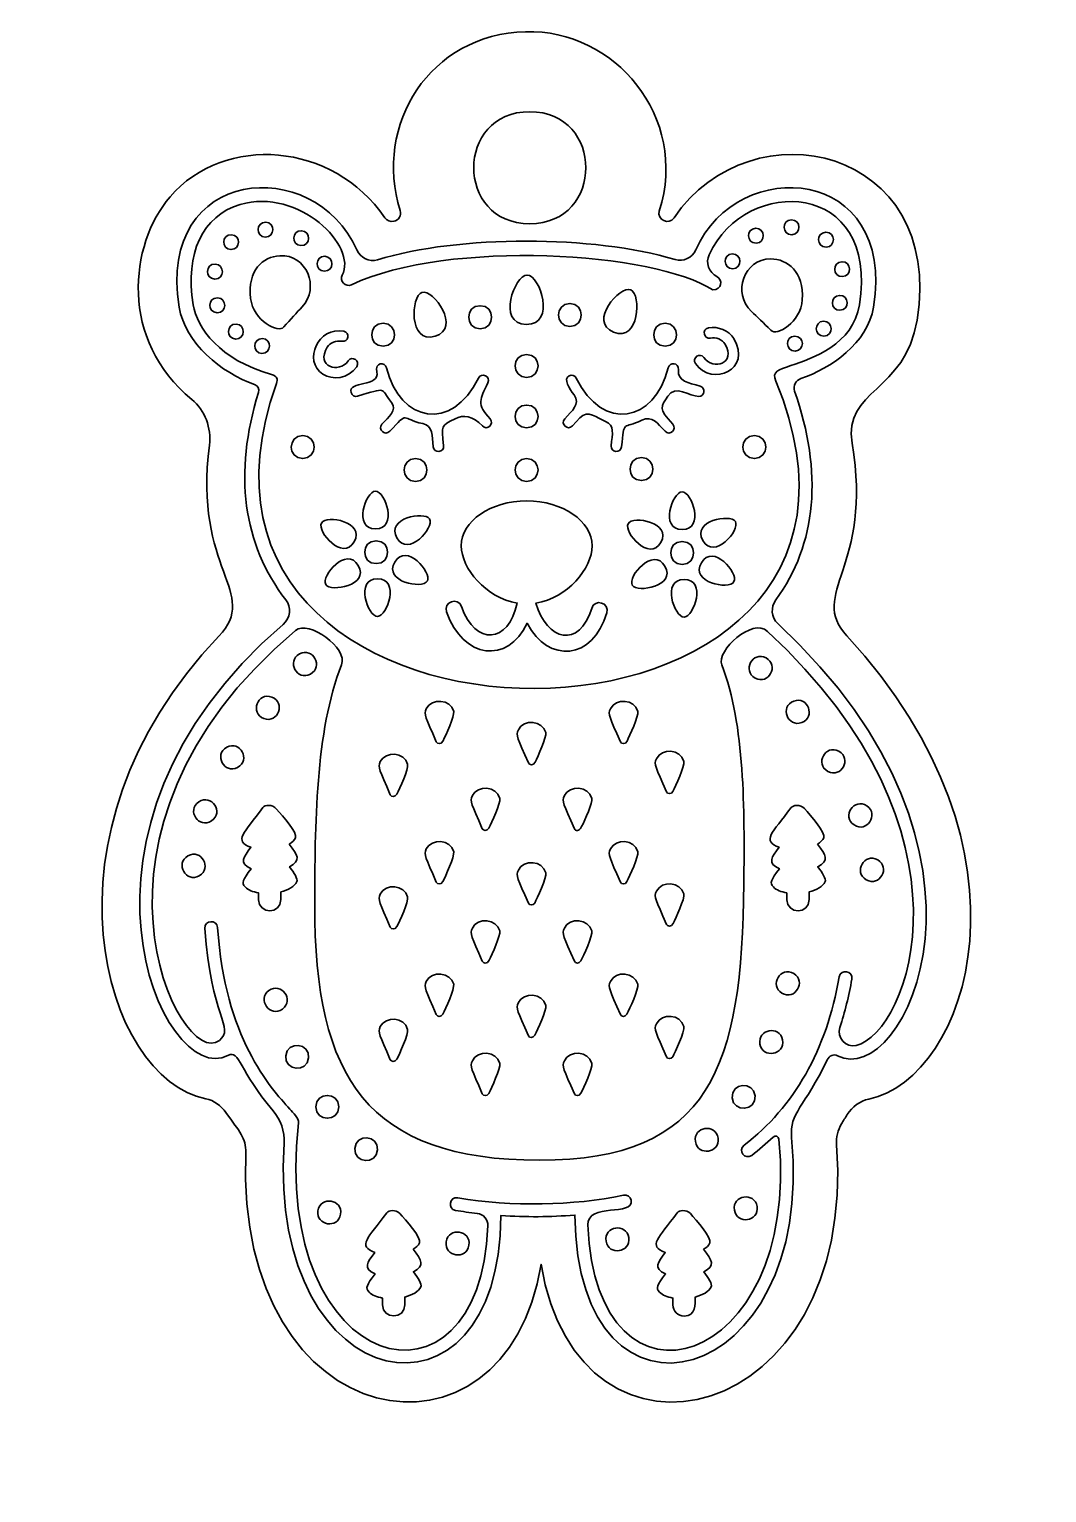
# Model space of a CAD drawing. Header units: inches. Extents: x 1.07 to 2.86, y -3.44 to -0.87.
import ezdxf

# ---------------------------------------------------------------- set-up
doc = ezdxf.new("R2010")
doc.units = ezdxf.units.IN
doc.header["$MEASUREMENT"] = 0
doc.layers.add('_U+0421_U+043B_U+043E_U+0439 1', color=7, linetype='Continuous')

# ---------------------------------------------------------------- blocks, each defined once
blk = doc.blocks.new('block 2')
at = {"layer": '_U+0421_U+043B_U+043E_U+0439 1', "color": 7, "lineweight": 35, "true_color": 0xffffff}
for points, knots in [([(2.4068, -1.2059), (2.3896, -1.2064), (2.3903, -1.2325), (2.4076, -1.232), (2.4249, -1.2315), (2.4241, -1.2054), (2.4068, -1.2059)], [0, 0, 0, 0, 1, 1, 1, 2, 2, 2, 2]), ([(1.4233, -1.232), (1.406, -1.2315), (1.4052, -1.2576), (1.4225, -1.2581), (1.4398, -1.2586), (1.4405, -1.2325), (1.4233, -1.232)], [0, 0, 0, 0, 1, 1, 1, 2, 2, 2, 2]), ([(1.4828, -1.2362), (1.5001, -1.2367), (1.5009, -1.2106), (1.4836, -1.2101), (1.4663, -1.2096), (1.4656, -1.2357), (1.4828, -1.2362)], [0, 0, 0, 0, 1, 1, 1, 2, 2, 2, 2]), ([(1.5455, -1.2511), (1.5628, -1.2516), (1.5635, -1.2255), (1.5463, -1.225), (1.529, -1.2245), (1.5282, -1.2506), (1.5455, -1.2511)], [0, 0, 0, 0, 1, 1, 1, 2, 2, 2, 2]), ([(2.3442, -1.2208), (2.3269, -1.2213), (2.3276, -1.2474), (2.3449, -1.2469), (2.3622, -1.2464), (2.3615, -1.2203), (2.3442, -1.2208)], [0, 0, 0, 0, 1, 1, 1, 2, 2, 2, 2]), ([(2.4679, -1.2539), (2.4852, -1.2534), (2.4845, -1.2273), (2.4672, -1.2278), (2.4499, -1.2283), (2.4506, -1.2544), (2.4679, -1.2539)], [0, 0, 0, 0, 1, 1, 1, 2, 2, 2, 2]), ([(1.3948, -1.2837), (1.3775, -1.2832), (1.3768, -1.3094), (1.3941, -1.3099), (1.4114, -1.3104), (1.4121, -1.2842), (1.3948, -1.2837)], [0, 0, 0, 0, 1, 1, 1, 2, 2, 2, 2]), ([(1.5866, -1.2961), (1.6039, -1.2966), (1.6046, -1.2705), (1.5873, -1.27), (1.57, -1.2695), (1.5693, -1.2956), (1.5866, -1.2961)], [0, 0, 0, 0, 1, 1, 1, 2, 2, 2, 2]), ([(2.3031, -1.2658), (2.2858, -1.2663), (2.2866, -1.2924), (2.3039, -1.2919), (2.3212, -1.2914), (2.3204, -1.2653), (2.3031, -1.2658)], [0, 0, 0, 0, 1, 1, 1, 2, 2, 2, 2]), ([(2.4964, -1.3057), (2.5137, -1.3052), (2.5129, -1.279), (2.4956, -1.2795), (2.4783, -1.28), (2.4791, -1.3062), (2.4964, -1.3057)], [0, 0, 0, 0, 1, 1, 1, 2, 2, 2, 2]), ([(1.9413, -1.3896), (1.994, -1.3907), (1.9654, -1.303), (1.9427, -1.3029), (1.9211, -1.3028), (1.8881, -1.3885), (1.9413, -1.3896)], [0, 0, 0, 0, 1, 1, 1, 2, 2, 2, 2]), ([(1.781, -1.4103), (1.8278, -1.3966), (1.778, -1.3272), (1.758, -1.3334), (1.7389, -1.3394), (1.7337, -1.4242), (1.781, -1.4103)], [0, 0, 0, 0, 1, 1, 1, 2, 2, 2, 2]), ([(2.0947, -1.4033), (2.1405, -1.4215), (2.1433, -1.3366), (2.1248, -1.3289), (2.1055, -1.3207), (2.0494, -1.3852), (2.0947, -1.4033)], [0, 0, 0, 0, 1, 1, 1, 2, 2, 2, 2]), ([(1.3989, -1.3429), (1.3816, -1.3424), (1.3809, -1.3685), (1.3982, -1.369), (1.4155, -1.3695), (1.4162, -1.3434), (1.3989, -1.3429)], [0, 0, 0, 0, 1, 1, 1, 2, 2, 2, 2]), ([(1.8602, -1.3971), (1.8868, -1.3971), (1.8869, -1.3567), (1.8602, -1.3567), (1.8336, -1.3567), (1.8335, -1.3971), (1.8602, -1.3971)], [0, 0, 0, 0, 1, 1, 1, 2, 2, 2, 2]), ([(2.0179, -1.3931), (2.0445, -1.3931), (2.0446, -1.3528), (2.0179, -1.3528), (1.9913, -1.3528), (1.9912, -1.3931), (2.0179, -1.3931)], [0, 0, 0, 0, 1, 1, 1, 2, 2, 2, 2]), ([(2.4922, -1.3648), (2.5095, -1.3643), (2.5088, -1.3382), (2.4915, -1.3387), (2.4742, -1.3392), (2.4749, -1.3653), (2.4922, -1.3648)], [0, 0, 0, 0, 1, 1, 1, 2, 2, 2, 2]), ([(1.6898, -1.4281), (1.7164, -1.4281), (1.7164, -1.3877), (1.6898, -1.3877), (1.6631, -1.3877), (1.6631, -1.4281), (1.6898, -1.4281)], [0, 0, 0, 0, 1, 1, 1, 2, 2, 2, 2]), ([(2.185, -1.4281), (2.2117, -1.4281), (2.2117, -1.3877), (2.185, -1.3877), (2.1584, -1.3877), (2.1584, -1.4281), (2.185, -1.4281)], [0, 0, 0, 0, 1, 1, 1, 2, 2, 2, 2]), ([(2.464, -1.4101), (2.4812, -1.4096), (2.4805, -1.3835), (2.4632, -1.384), (2.4459, -1.3845), (2.4467, -1.4106), (2.464, -1.4101)], [0, 0, 0, 0, 1, 1, 1, 2, 2, 2, 2]), ([(1.4317, -1.3891), (1.4144, -1.3886), (1.4137, -1.4148), (1.4309, -1.4153), (1.4482, -1.4158), (1.449, -1.3896), (1.4317, -1.3891)], [0, 0, 0, 0, 1, 1, 1, 2, 2, 2, 2]), ([(1.5839, -1.4768), (1.6007, -1.4877), (1.6282, -1.4859), (1.6434, -1.4639), (1.6503, -1.4541), (1.6354, -1.4437), (1.6285, -1.4535), (1.6124, -1.4767), (1.5708, -1.4638), (1.5916, -1.4295), (1.5961, -1.422), (1.6076, -1.4174), (1.6171, -1.4193), (1.6289, -1.4216), (1.6325, -1.4039), (1.6207, -1.4015), (1.5761, -1.3925), (1.5481, -1.4537), (1.5839, -1.4768)], [0, 0, 0, 0, 1, 1, 1, 2, 2, 2, 3, 3, 3, 4, 4, 4, 5, 5, 5, 6, 6, 6, 6]), ([(2.3057, -1.4145), (2.2972, -1.4005), (2.278, -1.3924), (2.261, -1.3958), (2.2492, -1.3983), (2.2529, -1.416), (2.2646, -1.4137), (2.2741, -1.4117), (2.2856, -1.4163), (2.2902, -1.4239), (2.311, -1.4583), (2.2693, -1.4711), (2.2532, -1.4479), (2.2463, -1.438), (2.2314, -1.4484), (2.2383, -1.4583), (2.2676, -1.5005), (2.3386, -1.4688), (2.3057, -1.4145)], [0, 0, 0, 0, 1, 1, 1, 2, 2, 2, 3, 3, 3, 4, 4, 4, 5, 5, 5, 6, 6, 6, 6]), ([(2.4135, -1.4364), (2.4308, -1.4359), (2.43, -1.4098), (2.4127, -1.4103), (2.3955, -1.4108), (2.3962, -1.4369), (2.4135, -1.4364)], [0, 0, 0, 0, 1, 1, 1, 2, 2, 2, 2]), ([(1.4777, -1.4145), (1.4604, -1.414), (1.4597, -1.4401), (1.4769, -1.4406), (1.4942, -1.4411), (1.495, -1.415), (1.4777, -1.4145)], [0, 0, 0, 0, 1, 1, 1, 2, 2, 2, 2]), ([(1.6449, -1.5157), (1.6979, -1.5003), (1.6843, -1.5003), (1.7044, -1.5268), (1.7149, -1.5406), (1.6998, -1.5519), (1.6878, -1.5649), (1.6796, -1.5738), (1.6932, -1.5863), (1.7014, -1.5774), (1.7352, -1.5409), (1.721, -1.5554), (1.7593, -1.5639), (1.7776, -1.5679), (1.7759, -1.5847), (1.7777, -1.6045), (1.7789, -1.6167), (1.7972, -1.6149), (1.7961, -1.6028), (1.7926, -1.565), (1.7907, -1.5689), (1.8161, -1.5554), (1.8304, -1.5478), (1.8474, -1.55), (1.8641, -1.568), (1.8723, -1.5769), (1.8859, -1.5644), (1.8776, -1.5555), (1.8539, -1.5298), (1.8594, -1.5215), (1.8738, -1.4921), (1.8791, -1.4811), (1.8625, -1.4731), (1.8572, -1.484), (1.8108, -1.5791), (1.7196, -1.562), (1.6958, -1.4658), (1.6931, -1.4551), (1.6744, -1.4558), (1.6786, -1.4732), (1.685, -1.5), (1.6273, -1.4882), (1.6334, -1.5094), (1.6349, -1.5144), (1.6401, -1.5171), (1.6449, -1.5157)], [0, 0, 0, 0, 1, 1, 1, 2, 2, 2, 3, 3, 3, 4, 4, 4, 5, 5, 5, 6, 6, 6, 7, 7, 7, 8, 8, 8, 9, 9, 9, 10, 10, 10, 11, 11, 11, 12, 12, 12, 13, 13, 13, 14, 14, 14, 15, 15, 15, 15]), ([(1.9419, -1.4423), (1.9152, -1.4423), (1.9152, -1.4826), (1.9419, -1.4826), (1.9685, -1.4826), (1.9685, -1.4423), (1.9419, -1.4423)], [0, 0, 0, 0, 1, 1, 1, 2, 2, 2, 2]), ([(2.0251, -1.5135), (2.0364, -1.5299), (2.0222, -1.5409), (2.0087, -1.5555), (2.0005, -1.5644), (2.014, -1.5769), (2.0223, -1.568), (2.0223, -1.568), (2.0353, -1.5539), (2.0353, -1.5539), (2.0498, -1.5382), (2.0647, -1.554), (2.0806, -1.5601), (2.097, -1.5664), (2.0922, -1.582), (2.0902, -1.6028), (2.0891, -1.6149), (2.1075, -1.6167), (2.1086, -1.6045), (2.1131, -1.5565), (2.1104, -1.574), (2.1444, -1.5579), (2.1627, -1.5492), (2.1714, -1.5627), (2.185, -1.5774), (2.1932, -1.5863), (2.2068, -1.5738), (2.1985, -1.5649), (2.1729, -1.5372), (2.1779, -1.5349), (2.1896, -1.5155), (2.2022, -1.4947), (2.2287, -1.5161), (2.2441, -1.5161), (2.2547, -1.5161), (2.2568, -1.501), (2.2466, -1.498), (2.226, -1.492), (2.2065, -1.4904), (2.2084, -1.4692), (2.2096, -1.4562), (2.1931, -1.4556), (2.1906, -1.4658), (2.1667, -1.5622), (2.0755, -1.5789), (2.0291, -1.484), (2.0269, -1.4794), (2.0213, -1.4776), (2.0168, -1.4798), (2.0051, -1.4855), (2.0174, -1.5024), (2.0251, -1.5135)], [0, 0, 0, 0, 1, 1, 1, 2, 2, 2, 3, 3, 3, 4, 4, 4, 5, 5, 5, 6, 6, 6, 7, 7, 7, 8, 8, 8, 9, 9, 9, 10, 10, 10, 11, 11, 11, 12, 12, 12, 13, 13, 13, 14, 14, 14, 15, 15, 15, 16, 16, 16, 17, 17, 17, 17]), ([(1.9419, -1.5715), (1.9685, -1.5715), (1.9685, -1.5312), (1.9419, -1.5312), (1.9152, -1.5312), (1.9152, -1.5715), (1.9419, -1.5715)], [0, 0, 0, 0, 1, 1, 1, 2, 2, 2, 2]), ([(1.5485, -1.5849), (1.5219, -1.5849), (1.5218, -1.6252), (1.5485, -1.6252), (1.5751, -1.6252), (1.5752, -1.5849), (1.5485, -1.5849)], [0, 0, 0, 0, 1, 1, 1, 2, 2, 2, 2]), ([(2.3418, -1.5849), (2.3151, -1.5849), (2.3151, -1.6252), (2.3418, -1.6252), (2.3684, -1.6252), (2.3684, -1.5849), (2.3418, -1.5849)], [0, 0, 0, 0, 1, 1, 1, 2, 2, 2, 2]), ([(1.7468, -1.6252), (1.7202, -1.6252), (1.7201, -1.6655), (1.7468, -1.6655), (1.7734, -1.6655), (1.7735, -1.6252), (1.7468, -1.6252)], [0, 0, 0, 0, 1, 1, 1, 2, 2, 2, 2]), ([(1.9419, -1.6655), (1.9685, -1.6655), (1.9685, -1.6252), (1.9419, -1.6252), (1.9152, -1.6252), (1.9152, -1.6655), (1.9419, -1.6655)], [0, 0, 0, 0, 1, 1, 1, 2, 2, 2, 2]), ([(2.1434, -1.6237), (2.1168, -1.6237), (2.1168, -1.664), (2.1434, -1.664), (2.1701, -1.664), (2.1701, -1.6237), (2.1434, -1.6237)], [0, 0, 0, 0, 1, 1, 1, 2, 2, 2, 2]), ([(1.6765, -1.7488), (1.7167, -1.7488), (1.6935, -1.6823), (1.6762, -1.6826), (1.6597, -1.6829), (1.6359, -1.7487), (1.6765, -1.7488)], [0, 0, 0, 0, 1, 1, 1, 2, 2, 2, 2]), ([(2.215, -1.75), (2.2553, -1.75), (2.2321, -1.6835), (2.2148, -1.6838), (2.1983, -1.684), (2.1744, -1.7499), (2.215, -1.75)], [0, 0, 0, 0, 1, 1, 1, 2, 2, 2, 2]), ([(1.7141, -1.7648), (1.7342, -1.7996), (1.7802, -1.7463), (1.7713, -1.7314), (1.7628, -1.7173), (1.6938, -1.7295), (1.7141, -1.7648)], [0, 0, 0, 0, 1, 1, 1, 2, 2, 2, 2]), ([(2.2513, -1.7694), (2.2714, -1.8042), (2.3174, -1.7509), (2.3085, -1.736), (2.3, -1.7219), (2.231, -1.7341), (2.2513, -1.7694)], [0, 0, 0, 0, 1, 1, 1, 2, 2, 2, 2]), ([(1.6389, -1.7714), (1.6591, -1.7366), (1.5899, -1.7234), (1.5814, -1.7385), (1.5734, -1.753), (1.6186, -1.8066), (1.6389, -1.7714)], [0, 0, 0, 0, 1, 1, 1, 2, 2, 2, 2]), ([(2.12, -1.7397), (2.112, -1.7541), (2.1571, -1.8078), (2.1775, -1.7726), (2.1976, -1.7378), (2.1284, -1.7246), (2.12, -1.7397)], [0, 0, 0, 0, 1, 1, 1, 2, 2, 2, 2]), ([(1.6775, -1.8099), (1.7042, -1.8099), (1.7042, -1.7696), (1.6775, -1.7696), (1.6509, -1.7696), (1.6508, -1.8099), (1.6775, -1.8099)], [0, 0, 0, 0, 1, 1, 1, 2, 2, 2, 2]), ([(1.7102, -1.8071), (1.6899, -1.8418), (1.759, -1.8553), (1.7675, -1.8402), (1.7756, -1.8258), (1.7307, -1.772), (1.7102, -1.8071)], [0, 0, 0, 0, 1, 1, 1, 2, 2, 2, 2]), ([(2.215, -1.8111), (2.2416, -1.8111), (2.2416, -1.7708), (2.215, -1.7708), (2.1883, -1.7708), (2.1883, -1.8111), (2.215, -1.8111)], [0, 0, 0, 0, 1, 1, 1, 2, 2, 2, 2]), ([(2.2487, -1.8083), (2.2284, -1.843), (2.2976, -1.8565), (2.306, -1.8414), (2.3141, -1.827), (2.2692, -1.7732), (2.2487, -1.8083)], [0, 0, 0, 0, 1, 1, 1, 2, 2, 2, 2]), ([(1.5889, -1.8464), (1.5974, -1.8606), (1.6664, -1.8483), (1.6461, -1.8131), (1.6261, -1.7783), (1.58, -1.8316), (1.5889, -1.8464)], [0, 0, 0, 0, 1, 1, 1, 2, 2, 2, 2]), ([(2.1274, -1.8476), (2.1359, -1.8618), (2.2049, -1.8495), (2.1847, -1.8143), (2.1646, -1.7794), (2.1185, -1.8328), (2.1274, -1.8476)], [0, 0, 0, 0, 1, 1, 1, 2, 2, 2, 2]), ([(1.6798, -1.8364), (1.6396, -1.8363), (1.6628, -1.9029), (1.6801, -1.9026), (1.6966, -1.9023), (1.7205, -1.8364), (1.6798, -1.8364)], [0, 0, 0, 0, 1, 1, 1, 2, 2, 2, 2]), ([(2.2183, -1.8375), (2.1781, -1.8375), (2.2013, -1.904), (2.2186, -1.9038), (2.2351, -1.9035), (2.259, -1.8376), (2.2183, -1.8375)], [0, 0, 0, 0, 1, 1, 1, 2, 2, 2, 2]), ([(1.795, -2.1214), (1.7998, -2.1116), (1.8158, -2.0775), (1.8137, -2.0695), (1.8079, -2.0478), (1.7753, -2.0455), (1.7656, -2.0647), (1.7606, -2.0748), (1.7646, -2.0795), (1.7832, -2.1229), (1.7848, -2.1267), (1.7917, -2.128), (1.795, -2.1214)], [0, 0, 0, 0, 1, 1, 1, 2, 2, 2, 3, 3, 3, 4, 4, 4, 4]), ([(2.1182, -2.1217), (2.1228, -2.1124), (2.1392, -2.0776), (2.137, -2.0695), (2.1313, -2.0478), (2.0986, -2.0455), (2.089, -2.0647), (2.0839, -2.0748), (2.088, -2.0795), (2.1065, -2.1229), (2.1081, -2.1265), (2.115, -2.1279), (2.1182, -2.1217)], [0, 0, 0, 0, 1, 1, 1, 2, 2, 2, 3, 3, 3, 4, 4, 4, 4]), ([(1.9567, -2.1584), (1.9615, -2.1486), (1.9775, -2.1146), (1.9753, -2.1066), (1.9696, -2.0849), (1.937, -2.0826), (1.9273, -2.1018), (1.9222, -2.1119), (1.9263, -2.1166), (1.9449, -2.16), (1.9465, -2.1638), (1.9533, -2.1651), (1.9567, -2.1584)], [0, 0, 0, 0, 1, 1, 1, 2, 2, 2, 3, 3, 3, 4, 4, 4, 4]), ([(2.1988, -2.2099), (2.2032, -2.2012), (2.22, -2.1655), (2.2179, -2.1573), (2.2121, -2.1356), (2.1795, -2.1333), (2.1698, -2.1525), (2.1647, -2.1626), (2.1688, -2.1673), (2.1874, -2.2108), (2.1889, -2.2142), (2.196, -2.2155), (2.1988, -2.2099)], [0, 0, 0, 0, 1, 1, 1, 2, 2, 2, 3, 3, 3, 4, 4, 4, 4]), ([(1.714, -2.2147), (1.7186, -2.2055), (1.735, -2.1705), (1.7328, -2.1624), (1.7271, -2.1407), (1.6945, -2.1384), (1.6848, -2.1577), (1.6797, -2.1677), (1.6838, -2.1724), (1.7024, -2.2159), (1.7039, -2.2194), (1.7109, -2.2208), (1.714, -2.2147)], [0, 0, 0, 0, 1, 1, 1, 2, 2, 2, 3, 3, 3, 4, 4, 4, 4]), ([(1.8757, -2.2743), (1.8804, -2.265), (1.8967, -2.2303), (1.8945, -2.2222), (1.8888, -2.2004), (1.8561, -2.1982), (1.8465, -2.2174), (1.8414, -2.2275), (1.8455, -2.2322), (1.864, -2.2756), (1.8655, -2.2791), (1.8725, -2.2806), (1.8757, -2.2743)], [0, 0, 0, 0, 1, 1, 1, 2, 2, 2, 3, 3, 3, 4, 4, 4, 4]), ([(2.0385, -2.2719), (2.0443, -2.26), (2.0582, -2.2297), (2.0562, -2.2222), (2.0504, -2.2004), (2.0178, -2.1982), (2.0081, -2.2174), (2.0031, -2.2275), (2.0071, -2.2322), (2.0257, -2.2756), (2.0275, -2.2799), (2.034, -2.2811), (2.0385, -2.2719)], [0, 0, 0, 0, 1, 1, 1, 2, 2, 2, 3, 3, 3, 4, 4, 4, 4]), ([(1.7946, -2.3685), (1.7989, -2.36), (1.8159, -2.3242), (1.8137, -2.3159), (1.8079, -2.2942), (1.7753, -2.2919), (1.7656, -2.3111), (1.7606, -2.3212), (1.7646, -2.3259), (1.7832, -2.3694), (1.7847, -2.3728), (1.7918, -2.3741), (1.7946, -2.3685)], [0, 0, 0, 0, 1, 1, 1, 2, 2, 2, 3, 3, 3, 4, 4, 4, 4]), ([(2.1181, -2.3682), (2.1227, -2.359), (2.1392, -2.324), (2.137, -2.3159), (2.1313, -2.2942), (2.0986, -2.2919), (2.089, -2.3111), (2.0839, -2.3212), (2.088, -2.3259), (2.1065, -2.3694), (2.108, -2.3729), (2.1151, -2.3743), (2.1181, -2.3682)], [0, 0, 0, 0, 1, 1, 1, 2, 2, 2, 3, 3, 3, 4, 4, 4, 4]), ([(1.9561, -2.406), (1.9601, -2.3982), (1.9776, -2.3614), (1.9753, -2.353), (1.9696, -2.3313), (1.937, -2.329), (1.9273, -2.3482), (1.9222, -2.3583), (1.9263, -2.363), (1.9449, -2.4065), (1.9463, -2.4099), (1.9535, -2.411), (1.9561, -2.406)], [0, 0, 0, 0, 1, 1, 1, 2, 2, 2, 3, 3, 3, 4, 4, 4, 4]), ([(1.7139, -2.4475), (1.7185, -2.4384), (1.735, -2.4034), (1.7328, -2.3952), (1.7271, -2.3735), (1.6945, -2.3712), (1.6848, -2.3904), (1.6797, -2.4005), (1.6838, -2.4052), (1.7024, -2.4487), (1.7039, -2.4522), (1.7109, -2.4535), (1.7139, -2.4475)], [0, 0, 0, 0, 1, 1, 1, 2, 2, 2, 3, 3, 3, 4, 4, 4, 4]), ([(2.1991, -2.4421), (2.2038, -2.4326), (2.22, -2.3982), (2.2179, -2.3901), (2.2121, -2.3684), (2.1795, -2.3661), (2.1698, -2.3853), (2.1647, -2.3954), (2.1688, -2.4001), (2.1874, -2.4436), (2.1889, -2.4471), (2.1958, -2.4486), (2.1991, -2.4421)], [0, 0, 0, 0, 1, 1, 1, 2, 2, 2, 3, 3, 3, 4, 4, 4, 4]), ([(1.876, -2.5065), (1.881, -2.4963), (1.8966, -2.4629), (1.8945, -2.455), (1.8888, -2.4332), (1.8561, -2.4309), (1.8465, -2.4502), (1.8414, -2.4603), (1.8455, -2.465), (1.864, -2.5084), (1.8656, -2.5122), (1.8725, -2.5135), (1.876, -2.5065)], [0, 0, 0, 0, 1, 1, 1, 2, 2, 2, 3, 3, 3, 4, 4, 4, 4]), ([(2.0371, -2.5076), (2.0415, -2.4989), (2.0584, -2.4632), (2.0562, -2.455), (2.0504, -2.4332), (2.0178, -2.4309), (2.0081, -2.4502), (2.0031, -2.4603), (2.0071, -2.465), (2.0257, -2.5084), (2.0272, -2.5119), (2.0343, -2.5132), (2.0371, -2.5076)], [0, 0, 0, 0, 1, 1, 1, 2, 2, 2, 3, 3, 3, 4, 4, 4, 4]), ([(1.7948, -2.601), (1.7993, -2.5919), (1.8158, -2.5568), (1.8137, -2.5487), (1.8079, -2.527), (1.7753, -2.5247), (1.7656, -2.5439), (1.7606, -2.554), (1.7646, -2.5587), (1.7832, -2.6021), (1.7847, -2.6057), (1.7917, -2.6071), (1.7948, -2.601)], [0, 0, 0, 0, 1, 1, 1, 2, 2, 2, 3, 3, 3, 4, 4, 4, 4]), ([(2.118, -2.6012), (2.1224, -2.5924), (2.1392, -2.5569), (2.137, -2.5487), (2.1313, -2.527), (2.0986, -2.5247), (2.089, -2.5439), (2.0839, -2.554), (2.088, -2.5587), (2.1065, -2.6021), (2.108, -2.6056), (2.1151, -2.607), (2.118, -2.6012)], [0, 0, 0, 0, 1, 1, 1, 2, 2, 2, 3, 3, 3, 4, 4, 4, 4]), ([(1.9565, -2.638), (1.9612, -2.6287), (1.9775, -2.5939), (1.9753, -2.5858), (1.9696, -2.5641), (1.937, -2.5618), (1.9273, -2.581), (1.9222, -2.5911), (1.9263, -2.5958), (1.9449, -2.6392), (1.9464, -2.6428), (1.9534, -2.6442), (1.9565, -2.638)], [0, 0, 0, 0, 1, 1, 1, 2, 2, 2, 3, 3, 3, 4, 4, 4, 4]), ([(1.7138, -2.6805), (1.7182, -2.6718), (1.735, -2.6362), (1.7328, -2.628), (1.7271, -2.6063), (1.6945, -2.604), (1.6848, -2.6232), (1.6797, -2.6333), (1.6838, -2.638), (1.7024, -2.6814), (1.7039, -2.6849), (1.7109, -2.6862), (1.7138, -2.6805)], [0, 0, 0, 0, 1, 1, 1, 2, 2, 2, 3, 3, 3, 4, 4, 4, 4]), ([(2.1984, -2.6762), (2.2022, -2.6689), (2.2201, -2.6314), (2.2179, -2.6229), (2.2121, -2.6012), (2.1795, -2.5989), (2.1698, -2.6181), (2.1647, -2.6282), (2.1688, -2.6329), (2.1874, -2.6763), (2.1889, -2.6798), (2.1961, -2.6807), (2.1984, -2.6762)], [0, 0, 0, 0, 1, 1, 1, 2, 2, 2, 3, 3, 3, 4, 4, 4, 4]), ([(1.8754, -2.7404), (1.8798, -2.7318), (1.8967, -2.696), (1.8945, -2.6877), (1.8888, -2.666), (1.8561, -2.6637), (1.8465, -2.683), (1.8414, -2.693), (1.8455, -2.6978), (1.864, -2.7412), (1.8655, -2.7447), (1.8726, -2.7459), (1.8754, -2.7404)], [0, 0, 0, 0, 1, 1, 1, 2, 2, 2, 3, 3, 3, 4, 4, 4, 4]), ([(2.0371, -2.7403), (2.0415, -2.7316), (2.0584, -2.696), (2.0562, -2.6877), (2.0504, -2.666), (2.0178, -2.6637), (2.0081, -2.683), (2.0031, -2.693), (2.0071, -2.6978), (2.0257, -2.7412), (2.0272, -2.7447), (2.0343, -2.746), (2.0371, -2.7403)], [0, 0, 0, 0, 1, 1, 1, 2, 2, 2, 3, 3, 3, 4, 4, 4, 4])]:
    blk.add_open_spline(points, degree=3, knots=knots, dxfattribs=at)

msp = doc.modelspace()

# ---------------------------------------------------------------- linework, layer by layer
at = {"layer": '_U+0421_U+043B_U+043E_U+0439 1', "color": 242, "lineweight": 35, "true_color": 0xc1272d}
for points, knots in [([(2.5135, -1.5982), (2.4975, -1.5044), (2.6069, -1.5091), (2.6276, -1.3822), (2.6771, -1.0782), (2.3368, -1.002), (2.2008, -1.2023), (2.1914, -1.2162), (2.1701, -1.2058), (2.1749, -1.1904), (2.2273, -1.0244), (2.0956, -0.8712), (1.94, -0.8754), (1.7719, -0.88), (1.6724, -1.0384), (1.7198, -1.1898), (1.7223, -1.198), (1.7171, -1.2066), (1.7087, -1.2085), (1.7086, -1.2085), (1.7085, -1.2085), (1.7084, -1.2085), (1.7024, -1.2099), (1.6962, -1.2073), (1.6927, -1.2022), (1.6019, -1.0691), (1.4111, -1.0543), (1.3155, -1.1657), (1.2435, -1.2497), (1.2268, -1.4177), (1.3537, -1.5214), (1.3773, -1.5408), (1.3886, -1.5714), (1.3846, -1.6017), (1.3557, -1.8212), (1.4741, -1.8609), (1.4014, -1.9371), (1.0683, -2.2858), (1.2002, -2.7154), (1.3782, -2.7499), (1.3928, -2.7528), (1.4053, -2.762), (1.4138, -2.7742), (1.4377, -2.8086), (1.4495, -2.818), (1.4485, -2.8451), (1.4299, -3.349), (1.906, -3.4227), (1.9673, -3.0407), (2.0329, -3.442), (2.5229, -3.3254), (2.4862, -2.8307), (2.4852, -2.8178), (2.4881, -2.8049), (2.4949, -2.7939), (2.498, -2.7889), (2.5015, -2.7832), (2.505, -2.7776), (2.5134, -2.7638), (2.5271, -2.7538), (2.543, -2.7504), (2.7159, -2.7141), (2.8553, -2.3177), (2.5042, -1.9368), (2.4357, -1.8624), (2.5508, -1.8173), (2.5135, -1.5982)], [0, 0, 0, 0, 1, 1, 1, 2, 2, 2, 3, 3, 3, 4, 4, 4, 5, 5, 5, 6, 6, 6, 7, 7, 7, 8, 8, 8, 9, 9, 9, 10, 10, 10, 11, 11, 11, 12, 12, 12, 13, 13, 13, 14, 14, 14, 15, 15, 15, 16, 16, 16, 17, 17, 17, 18, 18, 18, 19, 19, 19, 20, 20, 20, 21, 21, 21, 22, 22, 22, 22]), ([(1.9474, -1.2128), (1.8162, -1.2128), (1.8162, -1.016), (1.9474, -1.016), (2.0787, -1.016), (2.0787, -1.2128), (1.9474, -1.2128)], [0, 0, 0, 0, 1, 1, 1, 2, 2, 2, 2])]:
    msp.add_open_spline(points, degree=3, knots=knots, dxfattribs=at)
at = {"layer": '_U+0421_U+043B_U+043E_U+0439 1', "color": 7, "lineweight": 35, "true_color": 0xffffff}
for points, knots in [([(2.488, -2.6743), (2.4814, -2.6708), (2.473, -2.6744), (2.4697, -2.6813), (2.4298, -2.7655), (2.4031, -2.7744), (2.4073, -2.8179), (2.4503, -3.2632), (2.0293, -3.3672), (2.0267, -2.9541), (1.983, -2.9577), (1.9413, -2.958), (1.8964, -2.955), (1.8958, -3.348), (1.4871, -3.2845), (1.5158, -2.8277), (1.5171, -2.8071), (1.5104, -2.787), (1.4968, -2.7712), (1.4366, -2.7009), (1.4382, -2.6628), (1.4173, -2.6738), (1.3033, -2.7343), (1.092, -2.2783), (1.5142, -1.9165), (1.5271, -1.9055), (1.5293, -1.8866), (1.5191, -1.8736), (1.4434, -1.7767), (1.4268, -1.6506), (1.471, -1.5091), (1.4729, -1.5032), (1.4699, -1.497), (1.4641, -1.4951), (1.406, -1.4753), (1.3417, -1.4222), (1.3315, -1.3591), (1.2915, -1.1114), (1.569, -1.0898), (1.6438, -1.2589), (1.65, -1.273), (1.6655, -1.2803), (1.6798, -1.276), (1.8238, -1.2324), (2.0584, -1.2323), (2.2028, -1.2758), (2.2171, -1.2801), (2.2325, -1.2727), (2.2388, -1.2587), (2.3136, -1.09), (2.591, -1.1113), (2.551, -1.3591), (2.5406, -1.4231), (2.4759, -1.4668), (2.4236, -1.4848), (2.4146, -1.4878), (2.4092, -1.4975), (2.4124, -1.5067), (2.4625, -1.6492), (2.4511, -1.776), (2.3796, -1.8734), (2.37, -1.8864), (2.3714, -1.9043), (2.3829, -1.915), (2.8183, -2.3198), (2.6021, -2.735), (2.488, -2.6743)], [0, 0, 0, 0, 1, 1, 1, 2, 2, 2, 3, 3, 3, 4, 4, 4, 5, 5, 5, 6, 6, 6, 7, 7, 7, 8, 8, 8, 9, 9, 9, 10, 10, 10, 11, 11, 11, 12, 12, 12, 13, 13, 13, 14, 14, 14, 15, 15, 15, 16, 16, 16, 17, 17, 17, 18, 18, 18, 19, 19, 19, 20, 20, 20, 21, 21, 21, 22, 22, 22, 22]), ([(2.3794, -1.4893), (2.3721, -1.4721), (2.384, -1.4694), (2.4057, -1.462), (2.4439, -1.4492), (2.515, -1.4252), (2.5263, -1.3551), (2.5618, -1.1356), (2.3271, -1.1268), (2.2623, -1.2672), (2.2559, -1.2812), (2.2619, -1.298), (2.2761, -1.3056), (2.287, -1.3113), (2.2845, -1.3291), (2.2689, -1.3291), (2.1657, -1.2621), (1.8055, -1.2397), (1.6343, -1.3199), (1.6235, -1.3251), (1.6123, -1.3129), (1.6177, -1.3031), (1.6457, -1.2526), (1.5418, -1.1487), (1.4388, -1.1791), (1.3724, -1.1987), (1.3415, -1.2645), (1.3562, -1.3551), (1.3628, -1.3959), (1.4028, -1.4524), (1.4939, -1.4774), (1.5041, -1.4812), (1.5052, -1.4856), (1.5024, -1.4935), (1.246, -2.2117), (2.6773, -2.2052), (2.3794, -1.4893)], [0, 0, 0, 0, 1, 1, 1, 2, 2, 2, 3, 3, 3, 4, 4, 4, 5, 5, 5, 6, 6, 6, 7, 7, 7, 8, 8, 8, 9, 9, 9, 10, 10, 10, 11, 11, 11, 12, 12, 12, 12]), ([(1.5152, -1.3941), (1.5065, -1.4061), (1.4617, -1.3832), (1.4571, -1.3441), (1.4513, -1.2946), (1.4782, -1.2707), (1.5082, -1.2689), (1.5549, -1.266), (1.5794, -1.3245), (1.5476, -1.3587), (1.5382, -1.3688), (1.5272, -1.3808), (1.5152, -1.3941)], [0, 0, 0, 0, 1, 1, 1, 2, 2, 2, 3, 3, 3, 4, 4, 4, 4]), ([(2.3365, -1.3667), (2.3027, -1.3344), (2.3235, -1.2745), (2.3703, -1.2746), (2.4004, -1.2746), (2.4287, -1.2968), (2.4259, -1.3465), (2.4237, -1.3858), (2.3804, -1.4115), (2.371, -1.4), (2.3582, -1.3874), (2.3465, -1.3761), (2.3365, -1.3667)], [0, 0, 0, 0, 1, 1, 1, 2, 2, 2, 3, 3, 3, 4, 4, 4, 4]), ([(2.0561, -1.8884), (2.0349, -1.9594), (1.9768, -1.9458), (1.9583, -1.8792), (2.0135, -1.8704), (2.0569, -1.8184), (2.0569, -1.7783), (2.0569, -1.735), (2.0054, -1.6998), (1.942, -1.6998), (1.8787, -1.6998), (1.8271, -1.735), (1.8271, -1.7783), (1.8271, -1.8182), (1.8703, -1.8701), (1.9253, -1.8792), (1.9102, -1.951), (1.8515, -1.9547), (1.8275, -1.8853), (1.8214, -1.8678), (1.795, -1.8771), (1.8011, -1.8945), (1.8298, -1.9772), (1.9089, -1.9872), (1.9427, -1.9146), (1.9803, -1.9857), (2.0579, -1.9799), (2.0828, -1.8963), (2.0881, -1.8786), (2.0613, -1.8706), (2.0561, -1.8884)], [0, 0, 0, 0, 1, 1, 1, 2, 2, 2, 3, 3, 3, 4, 4, 4, 5, 5, 5, 6, 6, 6, 7, 7, 7, 8, 8, 8, 9, 9, 9, 10, 10, 10, 10]), ([(2.5204, -2.6562), (2.6134, -2.6337), (2.7476, -2.2823), (2.3649, -1.9288), (2.3381, -1.904), (2.2748, -1.9627), (2.2846, -1.9878), (2.3256, -2.0935), (2.3244, -2.2413), (2.3234, -2.3717), (2.3207, -2.6941), (2.2645, -2.8578), (1.9645, -2.8578), (1.663, -2.8578), (1.5687, -2.7131), (1.5697, -2.4087), (1.5701, -2.2727), (1.5706, -2.1036), (1.6168, -1.9876), (1.6285, -1.9583), (1.559, -1.908), (1.5359, -1.9274), (1.1149, -2.281), (1.3343, -2.7029), (1.4022, -2.6473), (1.4297, -2.6248), (1.3868, -2.607), (1.3768, -2.4507), (1.3759, -2.4359), (1.3982, -2.4345), (1.3992, -2.4493), (1.4115, -2.6416), (1.4916, -2.7302), (1.5259, -2.768), (1.5312, -2.7739), (1.5421, -2.7843), (1.5414, -2.792), (1.4914, -3.2394), (1.861, -3.3274), (1.8737, -2.9731), (1.8741, -2.9621), (1.866, -2.9525), (1.8552, -2.9513), (1.8421, -2.9498), (1.8293, -2.948), (1.8172, -2.946), (1.8023, -2.9434), (1.8066, -2.9213), (1.8209, -2.9239), (1.9153, -2.9397), (2.0241, -2.9379), (2.112, -2.9193), (2.1184, -2.9181), (2.124, -2.9219), (2.1252, -2.9281), (2.1311, -2.9574), (2.048, -2.9316), (2.0495, -2.9715), (2.0629, -3.3334), (2.4233, -3.2256), (2.385, -2.8211), (2.3845, -2.8159), (2.3784, -2.8135), (2.3747, -2.8171), (2.3628, -2.8286), (2.3502, -2.8395), (2.3374, -2.8493), (2.3255, -2.8583), (2.312, -2.8405), (2.3237, -2.8315), (2.412, -2.7639), (2.4683, -2.6645), (2.4909, -2.5359), (2.4935, -2.5214), (2.5156, -2.5252), (2.513, -2.5398), (2.5078, -2.5691), (2.5008, -2.5976), (2.492, -2.6245), (2.4861, -2.6424), (2.5023, -2.6605), (2.5204, -2.6562)], [0, 0, 0, 0, 1, 1, 1, 2, 2, 2, 3, 3, 3, 4, 4, 4, 5, 5, 5, 6, 6, 6, 7, 7, 7, 8, 8, 8, 9, 9, 9, 10, 10, 10, 11, 11, 11, 12, 12, 12, 13, 13, 13, 14, 14, 14, 15, 15, 15, 16, 16, 16, 17, 17, 17, 18, 18, 18, 19, 19, 19, 20, 20, 20, 21, 21, 21, 22, 22, 22, 23, 23, 23, 24, 24, 24, 25, 25, 25, 26, 26, 26, 27, 27, 27, 27]), ([(1.5621, -2.004), (1.5856, -1.9913), (1.5664, -1.9558), (1.543, -1.9684), (1.5195, -1.9811), (1.5386, -2.0166), (1.5621, -2.004)], [0, 0, 0, 0, 1, 1, 1, 2, 2, 2, 2]), ([(2.3624, -1.9755), (2.3389, -1.9629), (2.3198, -1.9984), (2.3433, -2.011), (2.3667, -2.0236), (2.3858, -1.9881), (2.3624, -1.9755)], [0, 0, 0, 0, 1, 1, 1, 2, 2, 2, 2]), ([(1.4943, -2.0442), (1.4693, -2.0349), (1.4553, -2.0727), (1.4803, -2.082), (1.5053, -2.0912), (1.5193, -2.0534), (1.4943, -2.0442)], [0, 0, 0, 0, 1, 1, 1, 2, 2, 2, 2]), ([(2.425, -2.089), (2.45, -2.0798), (2.436, -2.042), (2.411, -2.0512), (2.386, -2.0605), (2.4, -2.0983), (2.425, -2.089)], [0, 0, 0, 0, 1, 1, 1, 2, 2, 2, 2]), ([(1.4343, -2.1678), (1.4578, -2.1552), (1.4387, -2.1197), (1.4152, -2.1323), (1.3917, -2.1449), (1.4109, -2.1804), (1.4343, -2.1678)], [0, 0, 0, 0, 1, 1, 1, 2, 2, 2, 2]), ([(2.4901, -2.1394), (2.4667, -2.1267), (2.4475, -2.1622), (2.471, -2.1749), (2.4945, -2.1875), (2.5136, -2.152), (2.4901, -2.1394)], [0, 0, 0, 0, 1, 1, 1, 2, 2, 2, 2]), ([(1.3885, -2.2618), (1.4107, -2.247), (1.3883, -2.2135), (1.3661, -2.2283), (1.3439, -2.243), (1.3663, -2.2766), (1.3885, -2.2618)], [0, 0, 0, 0, 1, 1, 1, 2, 2, 2, 2]), ([(1.525, -2.3025), (1.53, -2.2994), (1.5339, -2.2957), (1.536, -2.2913), (1.5398, -2.2832), (1.5135, -2.2526), (1.5027, -2.241), (1.4945, -2.232), (1.4823, -2.2336), (1.4787, -2.2384), (1.4449, -2.2834), (1.4267, -2.2968), (1.4576, -2.3082), (1.4445, -2.3255), (1.4358, -2.3361), (1.458, -2.3457), (1.4429, -2.3657), (1.4407, -2.3705), (1.4476, -2.3778), (1.4527, -2.3831), (1.4612, -2.3865), (1.471, -2.3882), (1.471, -2.3882), (1.4711, -2.4002), (1.4711, -2.4002), (1.4713, -2.4262), (1.5105, -2.4259), (1.5103, -2.4), (1.5103, -2.397), (1.5103, -2.3894), (1.5102, -2.3864), (1.5233, -2.3831), (1.5343, -2.377), (1.5384, -2.3684), (1.5404, -2.364), (1.5337, -2.3531), (1.5254, -2.3422), (1.546, -2.3312), (1.5402, -2.3223), (1.525, -2.3025)], [0, 0, 0, 0, 1, 1, 1, 2, 2, 2, 3, 3, 3, 4, 4, 4, 5, 5, 5, 6, 6, 6, 7, 7, 7, 8, 8, 8, 9, 9, 9, 10, 10, 10, 11, 11, 11, 12, 12, 12, 13, 13, 13, 13]), ([(2.4527, -2.3025), (2.4578, -2.2994), (2.4617, -2.2957), (2.4637, -2.2913), (2.4676, -2.2831), (2.44, -2.2512), (2.4298, -2.2402), (2.422, -2.2318), (2.4096, -2.2342), (2.4064, -2.2384), (2.3726, -2.2834), (2.3544, -2.2968), (2.3853, -2.3082), (2.3722, -2.3255), (2.3635, -2.3361), (2.3858, -2.3457), (2.3706, -2.3657), (2.3684, -2.3705), (2.3753, -2.3778), (2.3804, -2.3831), (2.3889, -2.3865), (2.3987, -2.3882), (2.3987, -2.3882), (2.3988, -2.4002), (2.3988, -2.4002), (2.399, -2.4262), (2.4382, -2.4259), (2.4381, -2.4), (2.438, -2.397), (2.438, -2.3894), (2.4379, -2.3864), (2.4511, -2.3831), (2.4621, -2.377), (2.4661, -2.3684), (2.4682, -2.364), (2.4614, -2.3531), (2.4531, -2.3422), (2.4738, -2.3312), (2.468, -2.3223), (2.4527, -2.3025)], [0, 0, 0, 0, 1, 1, 1, 2, 2, 2, 3, 3, 3, 4, 4, 4, 5, 5, 5, 6, 6, 6, 7, 7, 7, 8, 8, 8, 9, 9, 9, 10, 10, 10, 11, 11, 11, 12, 12, 12, 13, 13, 13, 13]), ([(2.5392, -2.2353), (2.5171, -2.2205), (2.4947, -2.2541), (2.5169, -2.2689), (2.5391, -2.2836), (2.5614, -2.2501), (2.5392, -2.2353)], [0, 0, 0, 0, 1, 1, 1, 2, 2, 2, 2]), ([(1.3669, -2.3582), (1.3901, -2.345), (1.3701, -2.31), (1.347, -2.3232), (1.3238, -2.3364), (1.3438, -2.3714), (1.3669, -2.3582)], [0, 0, 0, 0, 1, 1, 1, 2, 2, 2, 2]), ([(2.5584, -2.3302), (2.5352, -2.317), (2.5152, -2.352), (2.5384, -2.3653), (2.5616, -2.3785), (2.5815, -2.3434), (2.5584, -2.3302)], [0, 0, 0, 0, 1, 1, 1, 2, 2, 2, 2]), ([(2.3901, -2.5644), (2.413, -2.5782), (2.4338, -2.5437), (2.411, -2.5299), (2.3882, -2.5161), (2.3673, -2.5506), (2.3901, -2.5644)], [0, 0, 0, 0, 1, 1, 1, 2, 2, 2, 2]), ([(1.4893, -2.5597), (1.4677, -2.5754), (1.4914, -2.608), (1.513, -2.5923), (1.5345, -2.5766), (1.5109, -2.544), (1.4893, -2.5597)], [0, 0, 0, 0, 1, 1, 1, 2, 2, 2, 2]), ([(2.3913, -2.6466), (2.3865, -2.6204), (2.3468, -2.6275), (2.3516, -2.6538), (2.3563, -2.68), (2.396, -2.6729), (2.3913, -2.6466)], [0, 0, 0, 0, 1, 1, 1, 2, 2, 2, 2]), ([(1.559, -2.6782), (1.5615, -2.6516), (1.5213, -2.6479), (1.5188, -2.6744), (1.5163, -2.7009), (1.5565, -2.7047), (1.559, -2.6782)], [0, 0, 0, 0, 1, 1, 1, 2, 2, 2, 2]), ([(2.343, -2.7448), (2.3408, -2.7183), (2.3006, -2.7216), (2.3029, -2.7482), (2.3051, -2.7747), (2.3453, -2.7714), (2.343, -2.7448)], [0, 0, 0, 0, 1, 1, 1, 2, 2, 2, 2]), ([(1.6118, -2.7641), (1.6118, -2.7374), (1.5715, -2.7374), (1.5715, -2.7641), (1.5715, -2.7907), (1.6118, -2.7907), (1.6118, -2.7641)], [0, 0, 0, 0, 1, 1, 1, 2, 2, 2, 2]), ([(2.278, -2.8189), (2.2739, -2.7926), (2.2341, -2.7987), (2.2382, -2.8251), (2.2423, -2.8514), (2.2821, -2.8452), (2.278, -2.8189)], [0, 0, 0, 0, 1, 1, 1, 2, 2, 2, 2]), ([(1.6801, -2.8398), (1.6819, -2.8132), (1.6417, -2.8104), (1.6399, -2.837), (1.638, -2.8636), (1.6782, -2.8664), (1.6801, -2.8398)], [0, 0, 0, 0, 1, 1, 1, 2, 2, 2, 2]), ([(1.6152, -2.9526), (1.6193, -2.9263), (1.5794, -2.9201), (1.5753, -2.9465), (1.5712, -2.9728), (1.6111, -2.979), (1.6152, -2.9526)], [0, 0, 0, 0, 1, 1, 1, 2, 2, 2, 2]), ([(2.3466, -2.9392), (2.3425, -2.9129), (2.3026, -2.919), (2.3067, -2.9454), (2.3108, -2.9717), (2.3507, -2.9655), (2.3466, -2.9392)], [0, 0, 0, 0, 1, 1, 1, 2, 2, 2, 2]), ([(1.7426, -3.0142), (1.7476, -3.0112), (1.7515, -3.0074), (1.7536, -3.0031), (1.7576, -2.9946), (1.7287, -2.9616), (1.719, -2.9513), (1.7121, -2.9439), (1.6994, -2.9461), (1.6963, -2.9502), (1.6625, -2.9951), (1.6443, -3.0085), (1.6752, -3.02), (1.6621, -3.0372), (1.6534, -3.0478), (1.6757, -3.0575), (1.6605, -3.0774), (1.6583, -3.0823), (1.6652, -3.0895), (1.6703, -3.0949), (1.6788, -3.0983), (1.6886, -3.0999), (1.6886, -3.0999), (1.6887, -3.112), (1.6887, -3.112), (1.6889, -3.1379), (1.7281, -3.1377), (1.7279, -3.1117), (1.7279, -3.1087), (1.7279, -3.1011), (1.7278, -3.0982), (1.7409, -3.0948), (1.7519, -3.0887), (1.756, -3.0802), (1.7581, -3.0758), (1.7513, -3.0649), (1.743, -3.0539), (1.7637, -3.0429), (1.7578, -3.0341), (1.7426, -3.0142)], [0, 0, 0, 0, 1, 1, 1, 2, 2, 2, 3, 3, 3, 4, 4, 4, 5, 5, 5, 6, 6, 6, 7, 7, 7, 8, 8, 8, 9, 9, 9, 10, 10, 10, 11, 11, 11, 12, 12, 12, 13, 13, 13, 13]), ([(2.2527, -3.0142), (2.2578, -3.0112), (2.2617, -3.0074), (2.2637, -3.0031), (2.2677, -2.9948), (2.2396, -2.9624), (2.2295, -2.9517), (2.2221, -2.9437), (2.2096, -2.946), (2.2065, -2.9502), (2.1726, -2.9951), (2.1544, -3.0085), (2.1853, -3.02), (2.1723, -3.0372), (2.1635, -3.0478), (2.1858, -3.0575), (2.1707, -3.0774), (2.1684, -3.0823), (2.1753, -3.0895), (2.1804, -3.0949), (2.1889, -3.0983), (2.1987, -3.0999), (2.1987, -3.0999), (2.1988, -3.112), (2.1988, -3.112), (2.1989, -3.1228), (2.2078, -3.1316), (2.2186, -3.1315), (2.2395, -3.1313), (2.2383, -3.1109), (2.2379, -3.0982), (2.2511, -3.0948), (2.2621, -3.0887), (2.2661, -3.0802), (2.2682, -3.0758), (2.2614, -3.0649), (2.2531, -3.0539), (2.2738, -3.0429), (2.268, -3.0341), (2.2527, -3.0142)], [0, 0, 0, 0, 1, 1, 1, 2, 2, 2, 3, 3, 3, 4, 4, 4, 5, 5, 5, 6, 6, 6, 7, 7, 7, 8, 8, 8, 9, 9, 9, 10, 10, 10, 11, 11, 11, 12, 12, 12, 13, 13, 13, 13]), ([(1.8405, -3.0072), (1.8446, -2.9809), (1.8047, -2.9747), (1.8006, -3.0011), (1.7966, -3.0274), (1.8364, -3.0336), (1.8405, -3.0072)], [0, 0, 0, 0, 1, 1, 1, 2, 2, 2, 2]), ([(2.1213, -2.9938), (2.1172, -2.9675), (2.0773, -2.9736), (2.0814, -3), (2.0855, -3.0263), (2.1253, -3.0201), (2.1213, -2.9938)], [0, 0, 0, 0, 1, 1, 1, 2, 2, 2, 2])]:
    msp.add_open_spline(points, degree=3, knots=knots, dxfattribs=at)

# ---------------------------------------------------------------- block references
at = {"layer": '_U+0421_U+043B_U+043E_U+0439 1'}
msp.add_blockref('block 2', (0, 0), dxfattribs=at)

doc.saveas('drawing.dxf')
